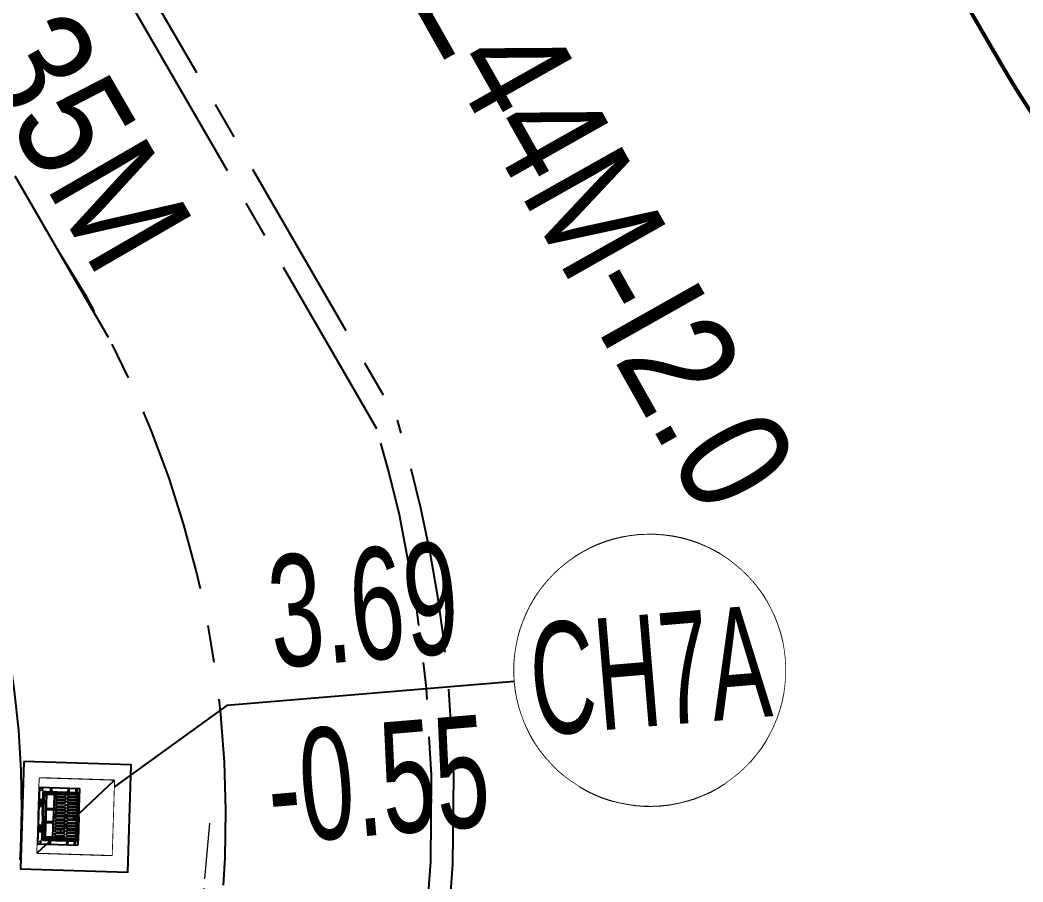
# Model space of a CAD drawing. Extents: x -2063571 to 559285, y 565862 to 1758715.
# Drawn here: x 558420.26 to 558433.72, y 1758426.72 to 1758438.28 of the extents above; entities that cross this region are included whole.
import ezdxf
from ezdxf.enums import TextEntityAlignment as Align

# ---------------------------------------------------------------- set-up
doc = ezdxf.new("R2010")
doc.units = 0
doc.header["$MEASUREMENT"] = 0
doc.set_wipeout_variables(frame=1)
doc.linetypes.add('CENTER', pattern=[2, 1.25, -0.25, 0.25, -0.25])
doc.linetypes.add('CENTER2', pattern=[1.125, 0.75, -0.125, 0.125, -0.125])
doc.layers.get('DEFPOINTS').update_dxf_attribs({"linetype": 'CONTINUOUS'})
for name, color, linetype in [('1-Pit', 7, 'CONTINUOUS'), ('1Duy NetDong', 1, 'CONTINUOUS'), ('B-3000', 5, 'CONTINUOUS'), ('d800', 4, 'CENTER2'), ('QHCT_Đất công cộng đơn vị ở', 1, 'CONTINUOUS'), ('TNM_Dim_mangluoi', 7, 'CONTINUOUS')]:
    doc.layers.add(name, color=color, linetype=linetype)
for name, color, linetype, lineweight in [('11111111111111111', 251, 'CONTINUOUS', 0), ('1Duy CDDC', 4, 'CONTINUOUS', 5), ('1Duy CDMG', 3, 'CONTINUOUS', 5), ('1Duy TenGa', 6, 'CONTINUOUS', 5), ('Q-MATCAT', 4, 'CONTINUOUS', 0)]:
    doc.layers.add(name, color=color, linetype=linetype, lineweight=lineweight)
doc.styles.add('Arial', font='arial_2.ttf', dxfattribs={"width": 0.85})
doc.styles.add('GT_Text_Duan1', font='VHAVAN_1.TTF', dxfattribs={"width": 1.1, "height": 25})
doc.dimstyles.new('2B2500X2500', dxfattribs={"dimtxt": 2.2, "dimasz": 3.5, "dimexe": 0.18, "dimexo": 0.0625, "dimgap": 0.2, "dimtad": 1, "dimdec": 0, "dimzin": 0, "dimdsep": 46, "dimtxsty": 'Arial', "dimcen": 0.09, "dimse1": 1, "dimse2": 1, "dimsd1": 1, "dimsd2": 1, "dimclrd": 2, "dimclrt": 256, "dimadec": 0, "dimazin": 0, "dimtfac": 1, "dimtdec": 0, "dimtofl": 0, "dimtmove": 2, "dimatfit": 3, "dimfxl": 1, "dimtfill": 1, "dimtfillclr": 256, "dimtolj": 1, "dimtzin": 0, "dimarcsym": 0})
doc.dimstyles.new('B2000X2000', dxfattribs={"dimtxt": 2.2, "dimasz": 3.5, "dimexe": 0.18, "dimexo": 0.0625, "dimgap": 0.2, "dimtad": 1, "dimdec": 0, "dimzin": 0, "dimdsep": 46, "dimtxsty": 'Arial', "dimcen": 0.09, "dimse1": 1, "dimse2": 1, "dimsd1": 1, "dimsd2": 1, "dimclrd": 2, "dimclrt": 256, "dimadec": 0, "dimazin": 0, "dimtfac": 1, "dimtdec": 0, "dimtofl": 0, "dimtmove": 2, "dimatfit": 3, "dimfxl": 1, "dimtfill": 1, "dimtfillclr": 256, "dimtolj": 1, "dimtzin": 0, "dimarcsym": 0})

# ---------------------------------------------------------------- blocks, each defined once
blk = doc.blocks.new('*D289')
at = {"layer": 'DEFPOINTS', "color": 0, "linetype": 'CENTER2', "lineweight": 35, "transparency": 16777216}
for p in [(558413.469, 1758452.807), (558430.981, 1758422.543), (558429.414, 1758421.636)]:
    blk.add_point(p, dxfattribs=at)
at = {"layer": 'd800', "linetype": 'CENTER2', "transparency": 16777216, "insert": (558420.856, 1758437.074), "char_height": 1.5, "attachment_point": 5, "rotation": 300.0551, "style": 'Arial', "bg_fill": 3, "box_fill_scale": 1.25, "bg_fill_color": 256, "bg_fill_true_color": 13158600, "bg_fill_transparency": 0}
blk.add_mtext('\\A1;L35M', dxfattribs=at)
blk = doc.blocks.new('*D293')
at = {"layer": 'DEFPOINTS', "color": 0, "linetype": 'CENTER2', "lineweight": 35, "transparency": 16777216}
for p in [(558408.658, 1758460.741), (558430.407, 1758422.169), (558421.511, 1758417.153)]:
    blk.add_point(p, dxfattribs=at)
at = {"layer": 'd800', "linetype": 'CENTER2', "transparency": 16777216, "insert": (558424.876, 1758441.163), "char_height": 1.5, "attachment_point": 5, "rotation": 299.4173, "style": 'Arial', "bg_fill": 3, "box_fill_scale": 1.25, "bg_fill_color": 256, "bg_fill_true_color": 13158600, "bg_fill_transparency": 0}
blk.add_mtext('\\A1;2B2500XH2500-L44M-I2.0', dxfattribs=at)
blk = doc.blocks.new('*U246')
at = {"layer": '1Duy NetDong', "ltscale": 0.2}
blk.add_lwpolyline([(6.668, -0.338), (6.763, -0.335), (6.858, -0.325), (6.952, -0.31), (7.045, -0.289), (7.136, -0.262), (7.226, -0.23), (7.313, -0.192), (7.398, -0.148), (7.479, -0.099), (7.558, -0.046), (7.633, 0.013), (7.704, 0.076), (7.771, 0.144), (7.834, 0.215), (7.892, 0.291), (7.946, 0.37), (7.994, 0.452), (8.037, 0.537), (8.074, 0.624), (8.106, 0.714), (8.133, 0.806), (8.153, 0.899), (8.168, 0.993), (8.176, 1.087), (8.179, 1.183), (8.176, 1.278), (8.167, 1.373), (8.151, 1.467), (8.13, 1.559), (8.103, 1.651), (8.071, 1.74), (8.033, 1.828), (7.989, 1.912), (7.941, 1.994), (7.887, 2.073), (7.828, 2.148), (7.765, 2.219), (7.697, 2.286), (7.626, 2.349), (7.55, 2.407), (7.471, 2.46), (7.389, 2.509), (7.304, 2.552), (7.217, 2.589), (7.127, 2.621), (7.036, 2.647), (6.943, 2.668), (6.849, 2.682), (6.754, 2.691), (6.659, 2.694), (6.563, 2.691), (6.469, 2.681), (6.375, 2.666), (6.282, 2.645), (6.19, 2.618), (6.101, 2.586), (6.014, 2.548), (5.929, 2.504), (5.847, 2.455), (5.768, 2.402), (5.693, 2.343), (5.622, 2.28), (5.555, 2.212), (5.492, 2.141), (5.434, 2.065), (5.381, 1.986), (5.333, 1.904), (5.29, 1.819), (5.252, 1.732), (5.22, 1.642), (5.194, 1.55), (5.173, 1.457), (5.159, 1.363), (5.15, 1.268), (5.147, 1.173), (5.151, 1.078), (5.16, 0.983), (5.175, 0.889), (5.196, 0.796), (5.223, 0.705), (5.256, 0.616), (5.294, 0.528), (5.337, 0.444), (5.386, 0.362), (5.44, 0.283), (5.498, 0.208), (5.561, 0.137), (5.629, 0.07), (5.701, 0.007), (5.776, -0.051), (5.855, -0.104), (5.937, -0.153), (6.022, -0.196), (6.11, -0.233), (6.199, -0.265), (6.291, -0.291), (6.384, -0.312), (6.478, -0.327), (6.573, -0.335)], close=True, dxfattribs=at)
at = {"layer": '1Duy NetDong', "ltscale": 3}
blk.add_lwpolyline([(5.147, 1.173), (1.919, 1.163), (1.919, 1.163), (0, 0)], dxfattribs=at)
at = {"layer": '1Duy CDDC', "ltscale": 3, "style": 'GT_Text_Duan1', "width": 0.65}
blk.add_attdef('DG', text='', height=1.25, rotation=0.1774, dxfattribs=at).set_placement((3.534, 0.835), align=Align.TOP_CENTER)
at = {"layer": '1Duy CDMG', "ltscale": 0.2, "style": 'GT_Text_Duan1', "width": 0.65}
blk.add_attdef('MG', text='', height=1.25, rotation=0.1774, dxfattribs=at).set_placement((3.533, 1.168), align=Align.BOTTOM_CENTER)
at = {"ltscale": 0.2}
blk.add_wipeout([(6.668, -0.338), (6.763, -0.335), (6.858, -0.325), (6.952, -0.31), (7.045, -0.289), (7.136, -0.262), (7.226, -0.23), (7.313, -0.192), (7.398, -0.148), (7.479, -0.099), (7.558, -0.046), (7.633, 0.013), (7.704, 0.076), (7.771, 0.144), (7.834, 0.215), (7.892, 0.291), (7.946, 0.37), (7.994, 0.452), (8.037, 0.537), (8.074, 0.624), (8.106, 0.714), (8.133, 0.806), (8.153, 0.899), (8.168, 0.993), (8.176, 1.087), (8.179, 1.183), (8.176, 1.278), (8.167, 1.373), (8.151, 1.467), (8.13, 1.559), (8.103, 1.651), (8.071, 1.74), (8.033, 1.828), (7.989, 1.912), (7.941, 1.994), (7.887, 2.073), (7.828, 2.148), (7.765, 2.219), (7.697, 2.286), (7.626, 2.349), (7.55, 2.407), (7.471, 2.46), (7.389, 2.509), (7.304, 2.552), (7.217, 2.589), (7.127, 2.621), (7.036, 2.647), (6.943, 2.668), (6.849, 2.682), (6.754, 2.691), (6.659, 2.694), (6.563, 2.691), (6.469, 2.681), (6.375, 2.666), (6.282, 2.645), (6.19, 2.618), (6.101, 2.586), (6.014, 2.548), (5.929, 2.504), (5.847, 2.455), (5.768, 2.402), (5.693, 2.343), (5.622, 2.28), (5.555, 2.212), (5.492, 2.141), (5.434, 2.065), (5.381, 1.986), (5.333, 1.904), (5.29, 1.819), (5.252, 1.732), (5.22, 1.642), (5.194, 1.55), (5.173, 1.457), (5.159, 1.363), (5.15, 1.268), (5.147, 1.173), (5.151, 1.078), (5.16, 0.983), (5.175, 0.889), (5.196, 0.796), (5.223, 0.705), (5.256, 0.616), (5.294, 0.528), (5.337, 0.444), (5.386, 0.362), (5.44, 0.283), (5.498, 0.208), (5.561, 0.137), (5.629, 0.07), (5.701, 0.007), (5.776, -0.051), (5.855, -0.104), (5.937, -0.153), (6.022, -0.196), (6.11, -0.233), (6.199, -0.265), (6.291, -0.291), (6.384, -0.312), (6.478, -0.327), (6.573, -0.335)], dxfattribs=at).dxf.layer = '1Duy NetDong'
at = {"layer": '1Duy TenGa', "ltscale": 3, "style": 'GT_Text_Duan1', "width": 0.6}
blk.add_attdef('TEN', text='', height=1.25, rotation=0.1774, dxfattribs=at).set_placement((6.663, 1.178), align=Align.MIDDLE_CENTER)
blk = doc.blocks.new('hoga')
at = {"layer": '1-Pit', "color": 40, "linetype": 'Continuous'}
for points in [[(0.72, 0.72), (0.72, -0.72), (-0.72, -0.72), (-0.72, 0.72)], [(0.5, 0.5), (0.5, -0.5), (-0.5, -0.5), (-0.5, 0.5)]]:
    blk.add_lwpolyline(points, close=True, dxfattribs=at)
at = {"color": 40, "linetype": 'Continuous'}
blk.add_wipeout([(-0.5, -0.5), (-0.5, 0.5), (0.5, 0.5), (0.5, -0.5), (-0.5, -0.499)], dxfattribs=at).dxf.layer = '1-Pit'
at = {"layer": '1-Pit', "color": 40, "linetype": 'Continuous'}
for p, q in [((0.5, 0.382), (-0.042, 0.382)), ((-0.042, 0), (-0.042, 0.382)), ((-0.042, 0), (-0.042, 0.313)), ((-0.031, 0), (-0.031, 0.302)), ((0.404, 0.327), (-0.027, 0.327)), ((0.1, 0.313), (-0.027, 0.313)), ((-0.027, 0.313), (-0.027, 0)), ((-0.027, 0), (-0.027, 0.305)), ((-0.027, 0), (-0.027, 0.305)), ((-0.027, 0), (-0.027, 0.305)), ((-0.027, 0), (-0.027, 0.302)), ((0.404, 0.316), (-0.016, 0.316)), ((-0.013, 0.298), (0.402, 0.298)), ((-0.013, 0.298), (0.402, 0.298)), ((-0.013, 0.298), (0.402, 0.298)), ((-0.013, 0.298), (-0.013, 0)), ((-0.013, 0.298), (-0.013, 0)), ((-0.013, 0.298), (-0.013, 0)), ((-0.013, 0.291), (-0.013, 0.276)), ((-0.013, 0.284), (-0.013, 0)), ((-0.005, 0.298), (0.098, 0.298)), ((-0.005, 0.269), (0.105, 0.269)), ((0.387, 0.298), (0.002, 0.298)), ((0.099, 0.327), (0.099, 0.382)), ((0.11, 0.327), (0.11, 0.382)), ((0.113, 0.284), (0.113, 0.276)), ((0.145, 0.291), (0.145, 0.276)), ((0.264, 0.298), (0.153, 0.298)), ((0.264, 0.269), (0.153, 0.269)), ((0.158, 0.313), (0.431, 0.313)), ((0.264, 0.298), (0.16, 0.298)), ((0.271, 0.291), (0.271, 0.276)), ((0.3, 0.284), (0.3, 0)), ((0.3, 0.284), (0.402, 0.284)), ((0.333, 0.327), (0.333, 0.382)), ((0.344, 0.327), (0.344, 0.382)), ((0.402, 0.298), (0.402, 0)), ((0.402, 0.298), (0.402, 0)), ((0.402, 0.298), (0.402, 0)), ((0.402, 0), (0.402, 0.284)), ((0.402, 0), (0.402, 0.284)), ((0.431, 0.327), (0.404, 0.327)), ((0.42, 0.316), (0.404, 0.316)), ((0.431, 0), (0.431, 0.313)), ((0.435, 0), (0.435, 0.302)), ((0.445, 0), (0.445, 0.313)), ((0.5, 0.382), (0.5, -0.345)), ((0.5, 0), (0.5, 0.382)), ((-0.013, 0.247), (-0.013, 0.233)), ((-0.013, 0.204), (-0.013, 0.189)), ((-0.013, 0.16), (-0.013, 0.145)), ((-0.005, 0.255), (0.107, 0.255)), ((-0.005, 0.225), (0.107, 0.225)), ((-0.005, 0.211), (0.107, 0.211)), ((-0.005, 0.182), (0.107, 0.182)), ((-0.005, 0.167), (0.107, 0.167)), ((-0.005, 0.138), (0.107, 0.138)), ((0.115, 0.247), (0.115, 0.233)), ((0.115, 0.204), (0.115, 0.189)), ((0.115, 0.16), (0.115, 0.145)), ((0.144, 0.247), (0.144, 0.233)), ((0.144, 0.204), (0.144, 0.189)), ((0.144, 0.16), (0.144, 0.145)), ((0.264, 0.255), (0.151, 0.255)), ((0.264, 0.225), (0.151, 0.225)), ((0.264, 0.211), (0.151, 0.211)), ((0.264, 0.182), (0.151, 0.182)), ((0.264, 0.167), (0.151, 0.167)), ((0.264, 0.138), (0.151, 0.138)), ((0.271, 0.247), (0.271, 0.233)), ((0.271, 0.204), (0.271, 0.189)), ((0.271, 0.16), (0.271, 0.145)), ((0.473, 0.205), (0.431, 0.205)), ((0.473, 0.137), (0.431, 0.137)), ((0.476, 0.205), (0.435, 0.205)), ((0.476, 0.137), (0.435, 0.137)), ((0.489, 0.215), (0.445, 0.215)), ((0.482, 0.207), (0.445, 0.207)), ((0.482, 0.135), (0.445, 0.135)), ((0.454, 0.215), (0.454, 0.127)), ((0.454, 0.205), (0.454, 0.137)), ((0.461, 0.224), (0.461, 0.122)), ((0.468, 0.215), (0.468, 0.127)), ((0.468, 0.205), (0.468, 0.137)), ((0.476, 0.205), (0.476, 0.137)), ((0.482, 0.135), (0.482, 0.207)), ((0.489, 0.127), (0.489, 0.215)), ((-0.013, 0.116), (-0.013, 0.102)), ((-0.013, 0.073), (-0.013, 0.058)), ((-0.013, 0.029), (-0.013, 0.015)), ((-0.013, 0), (0.3, 0)), ((-0.013, 0), (0.3, 0)), ((-0.005, 0.124), (0.107, 0.124)), ((-0.005, 0.095), (0.107, 0.095)), ((-0.005, 0.08), (0.107, 0.08)), ((-0.005, 0.051), (0.107, 0.051)), ((-0.005, 0.036), (0.107, 0.036)), ((-0.005, 0.007), (0.107, 0.007)), ((0.115, 0.116), (0.115, 0.102)), ((0.115, 0.073), (0.115, 0.058)), ((0.115, 0.029), (0.115, 0.015)), ((0.144, 0.116), (0.144, 0.102)), ((0.144, 0.073), (0.144, 0.058)), ((0.144, 0.029), (0.144, 0.015)), ((0.264, 0.124), (0.151, 0.124)), ((0.264, 0.095), (0.151, 0.095)), ((0.264, 0.08), (0.151, 0.08)), ((0.264, 0.051), (0.151, 0.051)), ((0.264, 0.036), (0.151, 0.036)), ((0.264, 0.007), (0.151, 0.007)), ((0.229, 0.004), (0.229, 0)), ((0.271, 0.116), (0.271, 0.102)), ((0.271, 0.073), (0.271, 0.058)), ((0.271, 0.029), (0.271, 0.015)), ((0.3, 0.095), (0.402, 0.095)), ((0.3, 0.08), (0.402, 0.08)), ((0.3, -0.284), (0.3, 0)), ((0.402, -0.298), (0.402, 0)), ((0.402, -0.298), (0.402, 0)), ((0.402, -0.298), (0.402, 0)), ((0.402, 0), (0.402, -0.284)), ((0.402, 0), (0.402, -0.284)), ((0.431, 0), (0.431, -0.313)), ((0.435, 0), (0.435, -0.302)), ((0.489, 0.127), (0.445, 0.127)), ((0.445, 0), (0.445, -0.313)), ((0.5, 0), (0.5, -0.382)), ((-0.042, 0), (-0.042, -0.382)), ((-0.042, 0), (-0.042, -0.313)), ((-0.031, 0), (-0.031, -0.302)), ((-0.027, 0), (-0.027, -0.305)), ((-0.027, 0), (-0.027, -0.305)), ((-0.027, 0), (-0.027, -0.305)), ((-0.027, -0.313), (-0.027, 0)), ((-0.027, 0), (-0.027, -0.302)), ((-0.013, -0.298), (-0.013, 0)), ((-0.013, -0.298), (-0.013, 0)), ((-0.013, -0.298), (-0.013, 0)), ((-0.013, -0.284), (-0.013, 0)), ((-0.013, -0.029), (-0.013, -0.015)), ((-0.013, -0.073), (-0.013, -0.058)), ((-0.013, -0.116), (-0.013, -0.102)), ((-0.005, -0.007), (0.107, -0.007)), ((-0.005, -0.036), (0.107, -0.036)), ((-0.005, -0.051), (0.107, -0.051)), ((-0.005, -0.08), (0.107, -0.08)), ((-0.005, -0.095), (0.107, -0.095)), ((-0.005, -0.124), (0.107, -0.124)), ((0.115, -0.029), (0.115, -0.015)), ((0.115, -0.073), (0.115, -0.058)), ((0.115, -0.116), (0.115, -0.102)), ((0.144, -0.029), (0.144, -0.015)), ((0.144, -0.073), (0.144, -0.058)), ((0.144, -0.116), (0.144, -0.102)), ((0.264, -0.007), (0.151, -0.007)), ((0.264, -0.036), (0.151, -0.036)), ((0.264, -0.051), (0.151, -0.051)), ((0.264, -0.08), (0.151, -0.08)), ((0.264, -0.095), (0.151, -0.095)), ((0.264, -0.124), (0.151, -0.124)), ((0.271, -0.029), (0.271, -0.015)), ((0.271, -0.073), (0.271, -0.058)), ((0.271, -0.116), (0.271, -0.102)), ((0.3, -0.08), (0.402, -0.08)), ((0.3, -0.095), (0.402, -0.095)), ((0.489, -0.127), (0.445, -0.127)), ((0.454, -0.215), (0.454, -0.127)), ((0.461, -0.224), (0.461, -0.122)), ((0.468, -0.215), (0.468, -0.127)), ((0.489, -0.127), (0.489, -0.215)), ((-0.013, -0.16), (-0.013, -0.145)), ((-0.013, -0.204), (-0.013, -0.189)), ((-0.013, -0.247), (-0.013, -0.233)), ((-0.005, -0.138), (0.107, -0.138)), ((-0.005, -0.167), (0.107, -0.167)), ((-0.005, -0.182), (0.107, -0.182)), ((-0.005, -0.211), (0.107, -0.211)), ((-0.005, -0.225), (0.107, -0.225)), ((-0.005, -0.255), (0.107, -0.255)), ((0.115, -0.16), (0.115, -0.145)), ((0.115, -0.204), (0.115, -0.189)), ((0.115, -0.247), (0.115, -0.233)), ((0.144, -0.16), (0.144, -0.145)), ((0.144, -0.204), (0.144, -0.189)), ((0.144, -0.247), (0.144, -0.233)), ((0.264, -0.138), (0.151, -0.138)), ((0.264, -0.167), (0.151, -0.167)), ((0.264, -0.182), (0.151, -0.182)), ((0.264, -0.211), (0.151, -0.211)), ((0.264, -0.225), (0.151, -0.225)), ((0.264, -0.255), (0.151, -0.255)), ((0.271, -0.16), (0.271, -0.145)), ((0.271, -0.204), (0.271, -0.189)), ((0.271, -0.247), (0.271, -0.233)), ((0.473, -0.137), (0.431, -0.137)), ((0.473, -0.205), (0.431, -0.205)), ((0.476, -0.137), (0.435, -0.137)), ((0.476, -0.205), (0.435, -0.205)), ((0.482, -0.135), (0.445, -0.135)), ((0.482, -0.207), (0.445, -0.207)), ((0.489, -0.215), (0.445, -0.215)), ((0.454, -0.205), (0.454, -0.137)), ((0.468, -0.205), (0.468, -0.137)), ((0.476, -0.205), (0.476, -0.137)), ((0.482, -0.135), (0.482, -0.207)), ((0.5, -0.382), (-0.042, -0.382)), ((0.1, -0.313), (-0.027, -0.313)), ((0.404, -0.327), (-0.027, -0.327)), ((0.404, -0.316), (-0.016, -0.316)), ((-0.013, -0.291), (-0.013, -0.276)), ((-0.013, -0.298), (0.402, -0.298)), ((-0.013, -0.298), (0.402, -0.298)), ((-0.013, -0.298), (0.402, -0.298)), ((-0.005, -0.269), (0.105, -0.269)), ((-0.005, -0.298), (0.098, -0.298)), ((0.387, -0.298), (0.002, -0.298)), ((0.099, -0.327), (0.099, -0.382)), ((0.11, -0.327), (0.11, -0.382)), ((0.113, -0.284), (0.113, -0.276)), ((0.145, -0.291), (0.145, -0.276)), ((0.264, -0.269), (0.153, -0.269)), ((0.264, -0.298), (0.153, -0.298)), ((0.158, -0.313), (0.431, -0.313)), ((0.264, -0.298), (0.16, -0.298)), ((0.271, -0.291), (0.271, -0.276)), ((0.3, -0.284), (0.402, -0.284)), ((0.333, -0.327), (0.333, -0.382)), ((0.344, -0.327), (0.344, -0.382)), ((0.42, -0.316), (0.404, -0.316)), ((0.431, -0.327), (0.404, -0.327))]:
    blk.add_line(p, q, dxfattribs=at)
at = {"layer": '1-Pit', "color": 40, "linetype": 'Continuous', "const_width": 0.00742}
for points in [[(0.032, 0.018, 1), (0.039, 0.018, 1)], [(0.032, -0.018, -1), (0.039, -0.018, -1)]]:
    blk.add_lwpolyline(points, format="xyb", close=True, dxfattribs=at)
at = {"layer": '1-Pit', "color": 40, "linetype": 'Continuous'}
for centre in [(0.001, 0.355), (0.464, 0.355), (0.001, -0.355), (0.464, -0.355)]:
    blk.add_circle(centre, 0.0109, dxfattribs=at)
for centre, radius, start, end in [((-0.027, 0.313), 0.0145, 90, 180), ((-0.016, 0.302), 0.0145, 90, 180), ((0.002, 0.284), 0.0145, 90, 180), ((-0.005, 0.291), 0.00727, 90, 180), ((-0.005, 0.276), 0.00727, 180, 270), ((0.098, 0.284), 0.0145, 0, 90), ((0.1, 0.284), 0.0291, 0, 90), ((0.105, 0.276), 0.00727, 270, 0), ((0.158, 0.284), 0.0291, 90, 180), ((0.153, 0.291), 0.00727, 90, 180), ((0.153, 0.276), 0.00727, 180, 270), ((0.264, 0.291), 0.00727, 0, 90), ((0.264, 0.276), 0.00727, 270, 0), ((0.387, 0.284), 0.0145, 0, 90), ((0.42, 0.302), 0.0145, 0, 90), ((0.431, 0.313), 0.0145, 0, 90), ((-0.005, 0.247), 0.00727, 90, 180), ((-0.005, 0.233), 0.00727, 180, 270), ((-0.005, 0.204), 0.00727, 90, 180), ((-0.005, 0.189), 0.00727, 180, 270), ((-0.005, 0.16), 0.00727, 90, 180), ((-0.005, 0.145), 0.00727, 180, 270), ((0.107, 0.247), 0.00727, 0, 90), ((0.107, 0.233), 0.00727, 270, 0), ((0.107, 0.204), 0.00727, 0, 90), ((0.107, 0.189), 0.00727, 270, 0), ((0.107, 0.16), 0.00727, 0, 90), ((0.107, 0.145), 0.00727, 270, 0), ((0.151, 0.247), 0.00727, 90, 180), ((0.151, 0.233), 0.00727, 180, 270), ((0.151, 0.204), 0.00727, 90, 180), ((0.151, 0.189), 0.00727, 180, 270), ((0.151, 0.16), 0.00727, 90, 180), ((0.151, 0.145), 0.00727, 180, 270), ((0.264, 0.247), 0.00727, 0, 90), ((0.264, 0.233), 0.00727, 270, 0), ((0.264, 0.204), 0.00727, 0, 90), ((0.264, 0.189), 0.00727, 270, 0), ((0.264, 0.16), 0.00727, 0, 90), ((0.264, 0.145), 0.00727, 270, 0), ((-0.005, 0.116), 0.00727, 90, 180), ((-0.005, 0.102), 0.00727, 180, 270), ((-0.005, 0.073), 0.00727, 90, 180), ((-0.005, 0.058), 0.00727, 180, 270), ((-0.005, 0.029), 0.00727, 90, 180), ((-0.005, 0.015), 0.00727, 180, 270), ((0.107, 0.116), 0.00727, 0, 90), ((0.107, 0.102), 0.00727, 270, 0), ((0.107, 0.073), 0.00727, 0, 90), ((0.107, 0.058), 0.00727, 270, 0), ((0.107, 0.029), 0.00727, 0, 90), ((0.107, 0.015), 0.00727, 270, 0), ((0.151, 0.116), 0.00727, 90, 180), ((0.151, 0.102), 0.00727, 180, 270), ((0.151, 0.073), 0.00727, 90, 180), ((0.151, 0.058), 0.00727, 180, 270), ((0.151, 0.029), 0.00727, 90, 180), ((0.151, 0.015), 0.00727, 180, 270), ((0.264, 0.116), 0.00727, 0, 90), ((0.264, 0.102), 0.00727, 270, 0), ((0.264, 0.073), 0.00727, 0, 90), ((0.264, 0.058), 0.00727, 270, 0), ((0.264, 0.029), 0.00727, 0, 90), ((0.264, 0.015), 0.00727, 270, 0), ((-0.005, -0.015), 0.00727, 90, 180), ((-0.005, -0.029), 0.00727, 180, 270), ((-0.005, -0.058), 0.00727, 90, 180), ((-0.005, -0.073), 0.00727, 180, 270), ((-0.005, -0.102), 0.00727, 90, 180), ((-0.005, -0.116), 0.00727, 180, 270), ((0.107, -0.015), 0.00727, 0, 90), ((0.107, -0.029), 0.00727, 270, 0), ((0.107, -0.058), 0.00727, 0, 90), ((0.107, -0.073), 0.00727, 270, 0), ((0.107, -0.102), 0.00727, 0, 90), ((0.107, -0.116), 0.00727, 270, 0), ((0.151, -0.015), 0.00727, 90, 180), ((0.151, -0.029), 0.00727, 180, 270), ((0.151, -0.058), 0.00727, 90, 180), ((0.151, -0.073), 0.00727, 180, 270), ((0.151, -0.102), 0.00727, 90, 180), ((0.151, -0.116), 0.00727, 180, 270), ((0.264, -0.015), 0.00727, 0, 90), ((0.264, -0.029), 0.00727, 270, 0), ((0.264, -0.058), 0.00727, 0, 90), ((0.264, -0.073), 0.00727, 270, 0), ((0.264, -0.102), 0.00727, 0, 90), ((0.264, -0.116), 0.00727, 270, 0), ((-0.005, -0.145), 0.00727, 90, 180), ((-0.005, -0.16), 0.00727, 180, 270), ((-0.005, -0.189), 0.00727, 90, 180), ((-0.005, -0.204), 0.00727, 180, 270), ((-0.005, -0.233), 0.00727, 90, 180), ((-0.005, -0.247), 0.00727, 180, 270), ((0.107, -0.145), 0.00727, 0, 90), ((0.107, -0.16), 0.00727, 270, 0), ((0.107, -0.189), 0.00727, 0, 90), ((0.107, -0.204), 0.00727, 270, 0), ((0.107, -0.233), 0.00727, 0, 90), ((0.107, -0.247), 0.00727, 270, 0), ((0.151, -0.145), 0.00727, 90, 180), ((0.151, -0.16), 0.00727, 180, 270), ((0.151, -0.189), 0.00727, 90, 180), ((0.151, -0.204), 0.00727, 180, 270), ((0.151, -0.233), 0.00727, 90, 180), ((0.151, -0.247), 0.00727, 180, 270), ((0.264, -0.145), 0.00727, 0, 90), ((0.264, -0.16), 0.00727, 270, 0), ((0.264, -0.189), 0.00727, 0, 90), ((0.264, -0.204), 0.00727, 270, 0), ((0.264, -0.233), 0.00727, 0, 90), ((0.264, -0.247), 0.00727, 270, 0), ((-0.027, -0.313), 0.0145, 180, 270), ((-0.016, -0.302), 0.0145, 180, 270), ((-0.005, -0.276), 0.00727, 90, 180), ((0.002, -0.284), 0.0145, 180, 270), ((-0.005, -0.291), 0.00727, 180, 270), ((0.098, -0.284), 0.0145, 270, 0), ((0.1, -0.284), 0.0291, 270, 0), ((0.105, -0.276), 0.00727, 0, 90), ((0.158, -0.284), 0.0291, 180, 270), ((0.153, -0.276), 0.00727, 90, 180), ((0.153, -0.291), 0.00727, 180, 270), ((0.264, -0.276), 0.00727, 0, 90), ((0.264, -0.291), 0.00727, 270, 0), ((0.387, -0.284), 0.0145, 270, 0), ((0.42, -0.302), 0.0145, 270, 0), ((0.431, -0.313), 0.0145, 270, 0)]:
    blk.add_arc(centre, radius, start, end, dxfattribs=at)
at = {"layer": 'TNM_Dim_mangluoi', "linetype": 'ByBlock'}
blk.add_line((-0.5, 0.5), (0.5, -0.5), dxfattribs=at)

msp = doc.modelspace()

# ---------------------------------------------------------------- linework, layer by layer
at = {"layer": 'B-3000', "color": 7, "linetype": 'CENTER', "ltscale": 2, "flags": 128}
msp.add_lwpolyline([(558425.05, 1758432.793), (558408.824, 1758460.835)], dxfattribs=at)

# ---------------------------------------------------------------- next in the draw order: dimensions: what is measured, and where the dimension line sits
at = {"layer": 'd800', "linetype": 'CENTER2'}
dim = msp.add_linear_dim(base=(558429.414, 1758421.636), p1=(558413.469, 1758452.807), p2=(558430.981, 1758422.543), angle=300.0551, dimstyle='B2000X2000', override={"dimtxt": 1.5, "dimpost": 'L<>M'}, dxfattribs=at)
dim.commit()
dim.dimension.update_dxf_attribs({"geometry": '*D289', "text_midpoint": (558420.856, 1758437.074), "dimtype": 161})

# ---------------------------------------------------------------- next in the draw order: dimensions: what is measured, and where the dimension line sits
dim = msp.add_linear_dim(base=(558421.511, 1758417.153), p1=(558408.658, 1758460.741), p2=(558430.407, 1758422.169), angle=299.4173, dimstyle='2B2500X2500', override={"dimtxt": 1.5, "dimpost": '2B2500XH2500-L<>M-I2.0'}, dxfattribs=at)
dim.commit()
dim.dimension.update_dxf_attribs({"geometry": '*D293', "text_midpoint": (558424.876, 1758441.163), "dimtype": 161})

# ---------------------------------------------------------------- next in the draw order: linework, layer by layer
at = {"layer": 'B-3000', "color": 7, "linetype": 'CENTER', "ltscale": 2, "flags": 128}
for points in [[(558425.05, 1758432.793), (558402.946, 1758470.994)], [(558403.347, 1758470.9), (558425.327, 1758432.913)]]:
    msp.add_lwpolyline(points, dxfattribs=at)
at = {"layer": 'B-3000', "color": 8, "linetype": 'CENTER', "ltscale": 2, "flags": 128}
msp.add_lwpolyline([(558421.451, 1758434.021), (558400.147, 1758470.839)], dxfattribs=at)
at = {"layer": 'B-3000', "color": 7, "linetype": 'CENTER', "ltscale": 2, "elevation": -0.7, "flags": 128}
msp.add_lwpolyline([(558414.404, 1758417.003), (558415.879, 1758418.291, 0.364663), (558418.633, 1758433.886, 0.364663)], format="xyb", dxfattribs=at)

# ---------------------------------------------------------------- next in the draw order: block references
at = {"layer": '1Duy NetDong', "xscale": 1.2000048000192, "yscale": 1.2000048000192, "zscale": 1.2000048000192, "rotation": 4.591311239930745}
msp.add_blockref('*U246', (558420.853, 1758427.507, -0.7), dxfattribs=at).add_auto_attribs({'TEN': 'CH7a', 'DG': '-0.55', 'MG': '3.69'})

# ---------------------------------------------------------------- next in the draw order: hatches: boundary and pattern name
at = {"layer": 'QHCT_Đất công cộng đơn vị ở'}
h = msp.add_hatch(dxfattribs=at)
h.set_pattern_fill('ANGLE', color=8, scale=0.676, angle=45, style=0)
h.set_pattern_definition([(45, (1080.85, 348.8946), (-3.338859226, 3.338859226), [3.43408, -1.28778]), (135, (1080.85, 348.8946), (-3.338859226, -3.338859226), [3.43408, -1.28778])])
edge = h.paths.add_edge_path()
edge.add_line((558570.832, 1758492.798), (558565.832, 1758497.798))
edge.add_line((558565.832, 1758497.798), (558519.105, 1758497.798))
edge.add_arc((558519.223, 1758356.867), 140.932, 90.048, 121.22675)
edge.add_line((558446.161, 1758477.381), (558427.736, 1758466.719))
edge.add_line((558427.736, 1758466.719), (558425.912, 1758459.887))
edge.add_line((558425.912, 1758459.887), (558434.518, 1758445.015))
edge.add_line((558434.518, 1758445.015), (558438.357, 1758438.381))
edge.add_arc((558444.415, 1758441.887), 7, 210.0548, 278.0134)
edge.add_arc((558454.313, 1758371.58), 64, 15.93898, 98.01345, ccw=False)
edge.add_arc((558522.584, 1758391.077), 7, 195.939, 270.0005)
edge.add_line((558522.584, 1758384.077), (558565.832, 1758384.078))
edge.add_line((558565.832, 1758384.078), (558570.832, 1758389.078))
edge.add_line((558570.832, 1758389.078), (558570.832, 1758492.798))

# ---------------------------------------------------------------- next in the draw order: linework, layer by layer
at = {"layer": 'B-3000', "color": 8, "linetype": 'CENTER', "ltscale": 2, "elevation": -0.7}
msp.add_lwpolyline([(558416.084, 1758415.152), (558417.501, 1758416.415, 0.390895), (558420.803, 1758435.141), (558420.803, 1758435.141)], format="xyb", dxfattribs=at)
at = {"layer": 'B-3000', "color": 7, "linetype": 'CENTER', "ltscale": 2, "elevation": -0.7, "flags": 128}
for points in [[(558420.991, 1758415.136, 0.271333), (558425.327, 1758432.913)], [(558420.865, 1758415.438, 0.26886), (558425.05, 1758432.793)]]:
    msp.add_lwpolyline(points, format="xyb", dxfattribs=at)

# ---------------------------------------------------------------- next in the draw order: block references
at = {"layer": 'B-3000', "linetype": 'CENTER2', "xscale": -1, "rotation": 358.1958614623888}
msp.add_blockref('hoga', (558421.01, 1758427.592), dxfattribs=at)

# ---------------------------------------------------------------- next in the draw order: linework, layer by layer
at = {"layer": '11111111111111111', "color": 1, "lineweight": 53}
msp.add_lwpolyline([(558529.633, 1758380.9), (558521.973, 1758380.9, -0.334894), (558510.434, 1758389.605, 0.374255), (558445.477, 1758431.826, -0.305533), (558433.418, 1758437.699), (558420.973, 1758459.206, -0.414214), (558424.621, 1758472.87), (558443.002, 1758483.506, -0.136802), (558518.492, 1758504.621), (558563.221, 1758504.621, -0.414214), (558575.221, 1758492.621), (558575.221, 1758392.9, -0.414211), (558563.221, 1758380.9), (558534.176, 1758380.9)], format="xyb", close=True, dxfattribs=at)
msp.add_lwpolyline([(558529.633, 1758380.9), (558521.973, 1758380.9, -0.334894), (558510.434, 1758389.605, 0.374255), (558445.477, 1758431.826, -0.305533), (558433.418, 1758437.699), (558420.973, 1758459.206, -0.414214), (558424.621, 1758472.87), (558443.002, 1758483.506, -0.136802), (558518.492, 1758504.621), (558563.221, 1758504.621, -0.414214), (558575.221, 1758492.621), (558575.221, 1758392.9, -0.414211), (558563.221, 1758380.9), (558534.176, 1758380.9)], format="xyb", close=True, dxfattribs=at)
at = {"layer": 'Q-MATCAT', "linetype": 'CENTER2', "elevation": 1.855}
msp.add_lwpolyline([(558422.803, 1758427.505), (558422.472, 1758423.669), (558420.33, 1758419.303), (558417.747, 1758416.606), (558413.646, 1758412.823), (558410.078, 1758408.833), (558407.412, 1758405.272), (558406.313, 1758403.785), (558404.496, 1758400.554), (558403.382, 1758398.534), (558401.387, 1758393.935), (558400.178, 1758390.456), (558399.018, 1758386.365), (558398.385, 1758383.326), (558397.885, 1758379.952), (558397.523, 1758374.934), (558397.531, 1758371.588), (558397.992, 1758366.001), (558398.581, 1758362.442), (558400.496, 1758355.305), (558401.544, 1758352.474)], dxfattribs=at)

doc.saveas('drawing.dxf')
